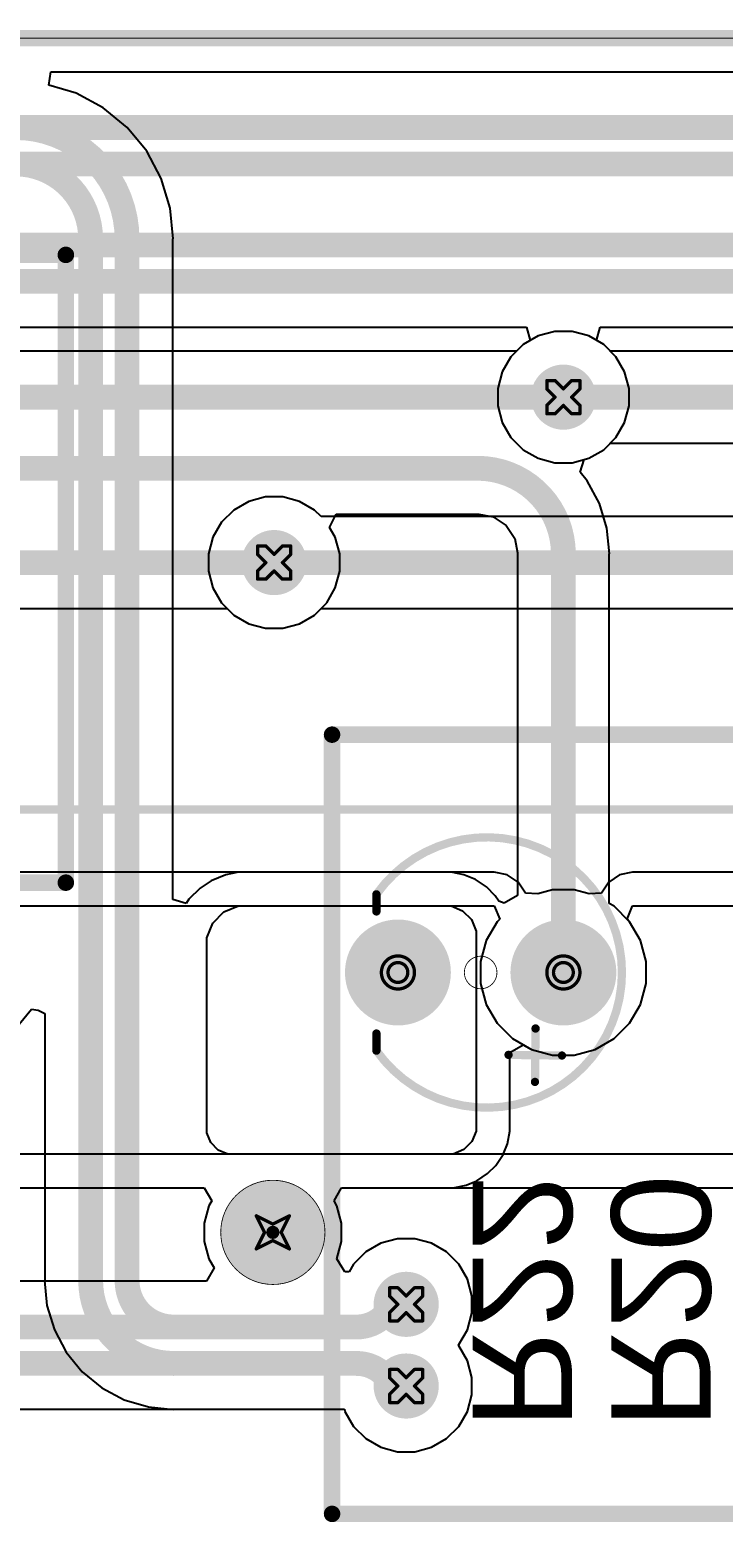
# Model space of a CAD drawing. Header units: inches. Extents: x 0 to 289, y 0 to 168.
# Drawn here: x 82.61 to 93.25, y 77.22 to 100.13 of the extents above; entities that cross this region are included whole.
import ezdxf

# ---------------------------------------------------------------- set-up
doc = ezdxf.new("R2010")
doc.units = ezdxf.units.IN
for name, color, linetype in [('Board Outline', 216, 'Continuous'), ('Bottom Layer', 5, 'Continuous'), ('Bottom Overlay', 54, 'Continuous'), ('Bottom Solder', 6, 'Continuous'), ('Dimension', 6, 'Continuous'), ('Drill Drawing', 1, 'Continuous'), ('Multi-Layer', 9, 'Continuous'), ('Pad Holes', 156, 'Continuous'), ('Top Layer', 1, 'Continuous'), ('Top Overlay', 2, 'Continuous'), ('Top Solder', 216, 'Continuous'), ('Via Holes', 16, 'Continuous')]:
    doc.layers.add(name, color=color, linetype=linetype)
doc.styles.add('Arial', font='', dxfattribs={"height": 0.2})
doc.styles.get('Arial').set_extended_font_data('Arial')

# ---------------------------------------------------------------- blocks, each defined once
blk = doc.blocks.new('TH_LED_Y______3MM_37')
at = {"layer": 'Bottom Layer'}
h = blk.add_hatch(color=5, dxfattribs=at)
edge = h.paths.add_edge_path()
edge.add_arc((-1.27, 0), 0.762, 0, 360)
h = blk.add_hatch(color=5, dxfattribs=at)
edge = h.paths.add_edge_path()
edge.add_arc((1.27, 0), 0.762, 0, 360)
at = {"layer": 'Bottom Solder'}
h = blk.add_hatch(color=6, dxfattribs=at)
edge = h.paths.add_edge_path()
edge.add_arc((-1.27, 0), 0.813, 0, 360)
h = blk.add_hatch(color=6, dxfattribs=at)
edge = h.paths.add_edge_path()
edge.add_arc((1.27, 0), 0.813, 0, 360)
at = {"layer": 'Multi-Layer'}
h = blk.add_hatch(color=9, dxfattribs=at)
edge = h.paths.add_edge_path()
edge.add_arc((-1.27, 0), 0.762, 0, 360)
h = blk.add_hatch(color=9, dxfattribs=at)
edge = h.paths.add_edge_path()
edge.add_arc((1.27, 0), 0.762, 0, 360)
at = {"layer": 'Pad Holes'}
h = blk.add_hatch(color=7, dxfattribs=at)
edge = h.paths.add_edge_path()
edge.add_arc((-1.27, 0), 0.45, 0, 360)
h = blk.add_hatch(color=7, dxfattribs=at)
edge = h.paths.add_edge_path()
edge.add_arc((1.27, 0), 0.45, 0, 360)
at = {"layer": 'Top Layer'}
h = blk.add_hatch(color=1, dxfattribs=at)
edge = h.paths.add_edge_path()
edge.add_arc((-1.27, 0), 0.762, 0, 360)
h = blk.add_hatch(color=1, dxfattribs=at)
edge = h.paths.add_edge_path()
edge.add_arc((1.27, 0), 0.762, 0, 360)
at = {"layer": 'Top Solder'}
h = blk.add_hatch(color=216, dxfattribs=at)
edge = h.paths.add_edge_path()
edge.add_arc((-1.27, 0), 0.813, 0, 360)
h = blk.add_hatch(color=216, dxfattribs=at)
edge = h.paths.add_edge_path()
edge.add_arc((1.27, 0), 0.813, 0, 360)
at = {"layer": 'Top Overlay', "const_width": 0.127}
blk.add_lwpolyline([(1.6, -1.2, -3.140746), (1.6, 1.2)], format="xyb", dxfattribs=at)
for points in [[(-0.834, 1.68), (-0.843, 0.86)], [(-0.428, 1.265), (-1.248, 1.275)], [(1.6, 1.2), (1.6, 0.937)], [(1.6, -0.937), (1.6, -1.2)]]:
    blk.add_lwpolyline(points, dxfattribs=at)
at = {"layer": 'Top Overlay', "const_width": 0.0635}
for points in [[(-0.865, 1.68, 1), (-0.802, 1.68, 1)], [(-1.28, 1.275, 1), (-1.217, 1.275, 1)], [(-0.46, 1.265, 1), (-0.396, 1.265, 1)], [(1.568, 1.2, 1), (1.632, 1.2, 1)], [(1.568, 1.2, 1), (1.632, 1.2, 1)], [(-0.875, 0.86, 1), (-0.811, 0.86, 1)], [(1.568, 0.937, 1), (1.632, 0.937, 1)], [(1.568, -0.937, 1), (1.632, -0.937, 1)], [(1.568, -1.2, 1), (1.632, -1.2, 1)], [(1.568, -1.2, 1), (1.632, -1.2, 1)]]:
    blk.add_lwpolyline(points, format="xyb", close=True, dxfattribs=at)
blk = doc.blocks.new('NE8FBV_C5_LED_54')
at = {"layer": 'Bottom Solder'}
h = blk.add_hatch(color=6, dxfattribs=at)
edge = h.paths.add_edge_path()
edge.add_arc((4.12, 7.53), 0.102, 0, 360)
at = {"layer": 'Pad Holes'}
h = blk.add_hatch(color=7, dxfattribs=at)
edge = h.paths.add_edge_path()
edge.add_arc((4.12, 7.53), 0.8, 0, 360)
at = {"layer": 'Top Solder'}
h = blk.add_hatch(color=216, dxfattribs=at)
edge = h.paths.add_edge_path()
edge.add_arc((4.12, 7.53), 0.102, 0, 360)
at = {"layer": 'Top Overlay', "const_width": 0.127}
blk.add_lwpolyline([(-12.19, 14.021), (12.91, 14.021)], dxfattribs=at)

msp = doc.modelspace()

# ---------------------------------------------------------------- hatches: boundary and pattern name
at = {"layer": 'Bottom Layer'}
h = msp.add_hatch(color=5, dxfattribs=at)
edge = h.paths.add_edge_path()
edge.add_arc((90.8, 94.488), 0.5, 0, 360)
h = msp.add_hatch(color=5, dxfattribs=at)
edge = h.paths.add_edge_path()
edge.add_arc((86.36, 91.948), 0.5, 0, 360)
h = msp.add_hatch(color=5, dxfattribs=at)
edge = h.paths.add_edge_path()
edge.add_arc((88.387, 80.56), 0.5, 0, 360)
h = msp.add_hatch(color=5, dxfattribs=at)
edge = h.paths.add_edge_path()
edge.add_arc((88.387, 79.306), 0.5, 0, 360)
at = {"layer": 'Top Layer'}
h = msp.add_hatch(color=1, dxfattribs=at)
edge = h.paths.add_edge_path()
edge.add_arc((90.8, 94.488), 0.5, 0, 360)
h = msp.add_hatch(color=1, dxfattribs=at)
edge = h.paths.add_edge_path()
edge.add_arc((86.36, 91.948), 0.5, 0, 360)
h = msp.add_hatch(color=1, dxfattribs=at)
edge = h.paths.add_edge_path()
edge.add_arc((88.387, 80.56), 0.5, 0, 360)
h = msp.add_hatch(color=1, dxfattribs=at)
edge = h.paths.add_edge_path()
edge.add_arc((88.387, 79.306), 0.5, 0, 360)
at = {"layer": 'Via Holes'}
h = msp.add_hatch(color=7, dxfattribs=at)
edge = h.paths.add_edge_path()
edge.add_arc((90.8, 94.488), 0.25, 0, 360)
h = msp.add_hatch(color=7, dxfattribs=at)
edge = h.paths.add_edge_path()
edge.add_arc((86.36, 91.948), 0.25, 0, 360)
h = msp.add_hatch(color=7, dxfattribs=at)
edge = h.paths.add_edge_path()
edge.add_arc((88.387, 80.56), 0.25, 0, 360)
h = msp.add_hatch(color=7, dxfattribs=at)
edge = h.paths.add_edge_path()
edge.add_arc((88.387, 79.306), 0.25, 0, 360)

# ---------------------------------------------------------------- linework, layer by layer
at = {"layer": 'Board Outline', "const_width": 0.254}
msp.add_lwpolyline([(0, 100), (145.27, 100)], dxfattribs=at)
at = {"layer": 'Bottom Layer'}
for p, q in [((82.903, 99.279), (82.934, 99.482)), ((82.934, 99.482), (144.752, 99.482)), ((83.319, 99.153), (82.903, 99.279)), ((83.737, 98.929), (83.319, 99.153)), ((84.104, 98.628), (83.737, 98.929)), ((84.405, 98.262), (84.104, 98.628)), ((84.628, 97.844), (84.405, 98.262)), ((84.766, 97.39), (84.628, 97.844)), ((84.812, 96.919), (84.766, 97.39)), ((84.807, 86.777), (84.807, 96.919)), ((84.807, 96.919), (84.812, 96.919)), ((90.411, 95.427), (90.181, 95.295)), ((90.667, 95.496), (90.411, 95.427)), ((90.933, 95.496), (90.667, 95.496)), ((91.189, 95.427), (90.933, 95.496)), ((91.419, 95.295), (91.189, 95.427)), ((89.993, 95.107), (89.861, 94.877)), ((90.181, 95.295), (89.993, 95.107)), ((91.521, 95.193), (91.419, 95.295)), ((127.459, 95.193), (91.521, 95.193)), ((89.861, 94.877), (89.792, 94.621)), ((89.792, 94.621), (89.792, 94.355)), ((89.792, 94.355), (89.861, 94.099)), ((89.861, 94.099), (89.993, 93.869)), ((89.993, 93.869), (90.181, 93.681)), ((91.419, 93.681), (91.521, 93.783)), ((91.521, 93.783), (127.459, 93.783)), ((90.181, 93.681), (90.411, 93.549)), ((90.411, 93.549), (90.667, 93.48)), ((90.667, 93.48), (90.933, 93.48)), ((90.933, 93.48), (91.189, 93.549)), ((91.189, 93.549), (91.419, 93.681)), ((85.971, 92.887), (85.741, 92.755)), ((86.227, 92.956), (85.971, 92.887)), ((86.493, 92.956), (86.227, 92.956)), ((86.749, 92.887), (86.493, 92.956)), ((86.979, 92.755), (86.749, 92.887)), ((85.553, 92.567), (85.421, 92.337)), ((85.741, 92.755), (85.553, 92.567)), ((87.081, 92.653), (86.979, 92.755)), ((108.499, 92.653), (87.081, 92.653)), ((85.421, 92.337), (85.352, 92.081)), ((85.352, 92.081), (85.352, 91.815)), ((85.352, 91.815), (85.421, 91.559)), ((85.421, 91.559), (85.553, 91.329)), ((85.553, 91.329), (85.741, 91.141)), ((86.979, 91.141), (87.081, 91.243)), ((87.081, 91.243), (108.499, 91.243)), ((85.741, 91.141), (85.971, 91.009)), ((85.971, 91.009), (86.227, 90.94)), ((86.493, 90.94), (86.749, 91.009)), ((86.749, 91.009), (86.979, 91.141)), ((86.227, 90.94), (86.493, 90.94)), ((85.392, 87.063), (85.224, 86.95)), ((85.616, 87.155), (85.392, 87.063)), ((85.814, 87.195), (85.616, 87.155)), ((85.616, 87.155), (85.616, 87.155)), ((85.935, 87.195), (85.814, 87.195)), ((89.738, 87.195), (85.935, 87.195)), ((85.935, 87.195), (85.935, 87.195)), ((89.937, 87.155), (89.738, 87.195)), ((90.105, 87.043), (89.937, 87.155)), ((91.663, 87.155), (91.495, 87.043)), ((91.862, 87.195), (91.663, 87.155)), ((111.267, 87.195), (91.862, 87.195)), ((85.224, 86.95), (85.052, 86.779)), ((90.217, 86.875), (90.105, 87.043)), ((90.406, 86.864), (90.217, 86.875)), ((90.633, 86.925), (90.406, 86.864)), ((90.967, 86.925), (90.633, 86.925)), ((91.194, 86.864), (90.967, 86.925)), ((91.383, 86.875), (91.194, 86.864)), ((91.495, 87.043), (91.383, 86.875)), ((85.008, 86.712), (84.807, 86.777)), ((85.052, 86.779), (85.008, 86.712)), ((85.59, 86.584), (85.814, 86.677)), ((85.814, 86.677), (85.935, 86.677)), ((85.935, 86.677), (89.738, 86.677)), ((85.935, 86.677), (85.935, 86.677)), ((89.738, 86.677), (89.823, 86.474)), ((91.777, 86.474), (91.862, 86.677)), ((91.862, 86.677), (111.267, 86.677)), ((85.326, 86.188), (85.419, 86.413)), ((85.419, 86.413), (85.59, 86.584)), ((89.784, 86.435), (89.617, 86.145)), ((89.823, 86.474), (89.784, 86.435)), ((91.816, 86.435), (91.777, 86.474)), ((91.983, 86.145), (91.816, 86.435)), ((85.326, 86.067), (85.326, 86.188)), ((85.326, 83.273), (85.326, 86.067)), ((89.617, 86.145), (89.53, 85.822)), ((92.07, 85.822), (91.983, 86.145)), ((89.53, 85.822), (89.53, 85.488)), ((92.07, 85.488), (92.07, 85.822)), ((89.53, 85.488), (89.617, 85.165)), ((91.983, 85.165), (92.07, 85.488)), ((82.446, 84.861), (82.635, 85.091)), ((82.635, 85.091), (82.739, 85.078)), ((82.739, 85.078), (82.839, 85.025)), ((82.839, 85.025), (82.839, 80.926)), ((89.617, 85.165), (89.784, 84.875)), ((91.816, 84.875), (91.983, 85.165)), ((89.784, 84.875), (90.02, 84.639)), ((91.58, 84.639), (91.816, 84.875)), ((90.02, 84.639), (90.31, 84.472)), ((91.29, 84.472), (91.58, 84.639)), ((90.31, 84.472), (90.633, 84.385)), ((90.633, 84.385), (90.967, 84.385)), ((90.967, 84.385), (91.29, 84.472)), ((85.326, 83.193), (85.326, 83.273)), ((85.388, 83.044), (85.326, 83.193)), ((85.502, 82.929), (85.388, 83.044)), ((85.651, 82.868), (85.502, 82.929)), ((85.731, 82.868), (85.651, 82.868)), ((94.377, 82.868), (85.731, 82.868)), ((87.279, 82.147), (87.396, 82.35)), ((87.396, 82.35), (94.377, 82.35)), ((87.322, 82.072), (87.279, 82.147)), ((87.394, 81.804), (87.322, 82.072)), ((87.394, 81.526), (87.394, 81.804)), ((88.254, 81.568), (87.998, 81.499)), ((88.519, 81.568), (88.254, 81.568)), ((88.776, 81.499), (88.519, 81.568)), ((87.322, 81.258), (87.394, 81.526)), ((87.768, 81.366), (87.58, 81.179)), ((87.998, 81.499), (87.768, 81.366)), ((89.006, 81.366), (88.776, 81.499)), ((89.193, 81.179), (89.006, 81.366)), ((87.443, 81.06), (87.322, 81.258)), ((87.58, 81.179), (87.512, 81.06)), ((89.326, 80.949), (89.193, 81.179)), ((82.839, 80.926), (82.835, 80.926)), ((82.835, 80.926), (82.873, 80.54)), ((87.512, 81.06), (87.443, 81.06)), ((89.395, 80.693), (89.326, 80.949)), ((89.395, 80.427), (89.395, 80.693)), ((82.873, 80.54), (82.986, 80.168)), ((89.326, 80.171), (89.395, 80.427)), ((82.986, 80.168), (83.169, 79.826)), ((89.193, 79.941), (89.326, 80.171)), ((83.169, 79.826), (83.415, 79.526)), ((89.185, 79.933), (89.193, 79.941)), ((89.193, 79.925), (89.185, 79.933)), ((89.326, 79.695), (89.193, 79.925)), ((83.415, 79.526), (83.715, 79.279)), ((89.395, 79.439), (89.326, 79.695)), ((83.715, 79.279), (84.058, 79.096)), ((89.395, 79.173), (89.395, 79.439)), ((84.058, 79.096), (84.429, 78.984)), ((89.326, 78.917), (89.395, 79.173)), ((84.429, 78.984), (84.816, 78.945)), ((84.816, 78.945), (84.816, 78.949)), ((84.816, 78.949), (87.439, 78.949)), ((87.439, 78.949), (87.447, 78.917)), ((87.447, 78.917), (87.58, 78.687)), ((89.193, 78.687), (89.326, 78.917)), ((87.58, 78.687), (87.768, 78.499)), ((89.006, 78.499), (89.193, 78.687)), ((87.768, 78.499), (87.998, 78.367)), ((87.998, 78.367), (88.254, 78.298)), ((88.519, 78.298), (88.776, 78.367)), ((88.776, 78.367), (89.006, 78.499)), ((88.254, 78.298), (88.519, 78.298))]:
    msp.add_line(p, q, dxfattribs=at)
at = {"layer": 'Bottom Layer', "const_width": 0.381}
for points in [[(82.394, 98.627, -0.414214), (84.102, 96.919)], [(82.394, 98.068, -0.414214), (83.543, 96.919)], [(84.816, 79.653, -0.414214), (83.543, 80.926)], [(84.816, 80.212, -0.414214), (84.102, 80.926)], [(88.101, 80.441, -0.198912), (88.387, 80.56)], [(88.045, 80.386, -0.198912), (87.626, 80.212)], [(87.626, 79.653, -0.198912), (88.045, 79.48)], [(88.387, 79.306, -0.198912), (88.101, 79.424)]]:
    msp.add_lwpolyline(points, format="xyb", dxfattribs=at)
for points in [[(83.543, 80.926), (83.543, 96.919)], [(84.102, 80.926), (84.102, 96.919)], [(90.8, 94.488), (127.459, 94.488)], [(86.36, 91.948), (109.22, 91.948)], [(88.045, 80.386), (88.101, 80.441)], [(84.816, 80.212), (87.626, 80.212)], [(84.816, 79.653), (87.626, 79.653)], [(88.045, 79.48), (88.101, 79.424)]]:
    msp.add_lwpolyline(points, dxfattribs=at)
at = {"layer": 'Bottom Layer', "const_width": 0.191}
for points in [[(83.448, 96.919, 1), (83.638, 96.919, 1)], [(83.448, 96.919, 1), (83.638, 96.919, 1)], [(84.007, 96.919, 1), (84.197, 96.919, 1)], [(84.007, 96.919, 1), (84.197, 96.919, 1)], [(90.705, 94.488, 1), (90.895, 94.488, 1)], [(86.265, 91.948, 1), (86.455, 91.948, 1)], [(83.448, 80.926, 1), (83.638, 80.926, 1)], [(83.448, 80.926, 1), (83.638, 80.926, 1)], [(84.007, 80.926, 1), (84.197, 80.926, 1)], [(84.007, 80.926, 1), (84.197, 80.926, 1)], [(88.291, 80.56, 1), (88.482, 80.56, 1)], [(87.95, 80.386, 1), (88.141, 80.386, 1)], [(87.95, 80.386, 1), (88.141, 80.386, 1)], [(88.005, 80.441, 1), (88.196, 80.441, 1)], [(88.005, 80.441, 1), (88.196, 80.441, 1)], [(84.72, 80.212, 1), (84.911, 80.212, 1)], [(84.72, 80.212, 1), (84.911, 80.212, 1)], [(87.53, 80.212, 1), (87.721, 80.212, 1)], [(87.53, 80.212, 1), (87.721, 80.212, 1)], [(84.72, 79.653, 1), (84.911, 79.653, 1)], [(84.72, 79.653, 1), (84.911, 79.653, 1)], [(87.53, 79.653, 1), (87.721, 79.653, 1)], [(87.53, 79.653, 1), (87.721, 79.653, 1)], [(87.95, 79.48, 1), (88.141, 79.48, 1)], [(87.95, 79.48, 1), (88.141, 79.48, 1)], [(88.005, 79.424, 1), (88.196, 79.424, 1)], [(88.005, 79.424, 1), (88.196, 79.424, 1)], [(88.291, 79.306, 1), (88.482, 79.306, 1)]]:
    msp.add_lwpolyline(points, format="xyb", close=True, dxfattribs=at)
at = {"layer": 'Bottom Overlay', "const_width": 0.254}
for points in [[(58.617, 96.672), (83.162, 96.672)], [(83.162, 87.034), (83.162, 96.672)], [(87.249, 77.343), (87.249, 89.306)], [(87.249, 89.306), (111.735, 89.306)], [(58.617, 87.034), (83.162, 87.034)], [(87.249, 77.343), (111.794, 77.343)]]:
    msp.add_lwpolyline(points, dxfattribs=at)
at = {"layer": 'Bottom Overlay', "const_width": 0.127}
for points in [[(83.099, 96.672, 1), (83.226, 96.672, 1)], [(83.099, 96.672, 1), (83.226, 96.672, 1)], [(87.186, 89.306, 1), (87.312, 89.306, 1)], [(87.186, 89.306, 1), (87.312, 89.306, 1)], [(83.099, 87.034, 1), (83.226, 87.034, 1)], [(83.099, 87.034, 1), (83.226, 87.034, 1)], [(87.186, 77.343, 1), (87.312, 77.343, 1)], [(87.186, 77.343, 1), (87.312, 77.343, 1)]]:
    msp.add_lwpolyline(points, format="xyb", close=True, dxfattribs=at)
at = {"layer": 'Dimension', "const_width": 0.0127}
msp.add_lwpolyline([(0, 100), (145.27, 100)], dxfattribs=at)
at = {"layer": 'Dimension'}
for points, const_width in [([(89.78, 85.655, 1), (89.28, 85.655, 1)], 0.0127), ([(89.277, 85.655, 1), (89.283, 85.655, 1)], 0.00635), ([(89.777, 85.655, 1), (89.783, 85.655, 1)], 0.00635), ([(87.14, 81.665, 1), (85.54, 81.665, 1)], 0.0127), ([(85.537, 81.665, 1), (85.543, 81.665, 1)], 0.00635), ([(87.137, 81.665, 1), (87.143, 81.665, 1)], 0.00635)]:
    msp.add_lwpolyline(points, format="xyb", close=True, dxfattribs=dict(at, const_width=const_width))
at = {"layer": 'Drill Drawing', "const_width": 0.0508}
for points in [[(90.546, 94.615), (90.546, 94.742)], [(90.546, 94.742), (90.673, 94.742)], [(90.546, 94.615), (90.673, 94.488)], [(90.673, 94.742), (90.8, 94.615)], [(90.8, 94.615), (90.927, 94.742)], [(90.927, 94.742), (91.054, 94.742)], [(90.927, 94.488), (91.054, 94.615)], [(91.054, 94.615), (91.054, 94.742)], [(90.546, 94.361), (90.673, 94.488)], [(90.927, 94.488), (91.054, 94.361)], [(90.546, 94.234), (90.546, 94.361)], [(90.546, 94.234), (90.673, 94.234)], [(90.673, 94.234), (90.8, 94.361)], [(90.8, 94.361), (90.927, 94.234)], [(90.927, 94.234), (91.054, 94.234)], [(91.054, 94.234), (91.054, 94.361)], [(86.106, 92.075), (86.106, 92.202)], [(86.106, 92.202), (86.233, 92.202)], [(86.233, 92.202), (86.36, 92.075)], [(86.36, 92.075), (86.487, 92.202)], [(86.487, 92.202), (86.614, 92.202)], [(86.614, 92.075), (86.614, 92.202)], [(86.106, 92.075), (86.233, 91.948)], [(86.106, 91.821), (86.233, 91.948)], [(86.487, 91.948), (86.614, 92.075)], [(86.487, 91.948), (86.614, 91.821)], [(86.106, 91.694), (86.106, 91.821)], [(86.106, 91.694), (86.233, 91.694)], [(86.233, 91.694), (86.36, 91.821)], [(86.36, 91.821), (86.487, 91.694)], [(86.487, 91.694), (86.614, 91.694)], [(86.614, 91.694), (86.614, 91.821)], [(86.086, 81.919), (86.34, 81.792)], [(86.086, 81.919), (86.213, 81.665)], [(86.34, 81.792), (86.594, 81.919)], [(86.467, 81.665), (86.594, 81.919)], [(86.086, 81.411), (86.213, 81.665)], [(86.086, 81.411), (86.34, 81.538)], [(86.34, 81.538), (86.594, 81.411)], [(86.467, 81.665), (86.594, 81.411)], [(88.133, 80.687), (88.133, 80.814)], [(88.133, 80.814), (88.26, 80.814)], [(88.133, 80.687), (88.26, 80.56)], [(88.26, 80.814), (88.387, 80.687)], [(88.387, 80.687), (88.514, 80.814)], [(88.514, 80.814), (88.641, 80.814)], [(88.514, 80.56), (88.641, 80.687)], [(88.641, 80.687), (88.641, 80.814)], [(88.133, 80.433), (88.26, 80.56)], [(88.133, 80.306), (88.133, 80.433)], [(88.26, 80.306), (88.387, 80.433)], [(88.387, 80.433), (88.514, 80.306)], [(88.514, 80.56), (88.641, 80.433)], [(88.641, 80.306), (88.641, 80.433)], [(88.133, 80.306), (88.26, 80.306)], [(88.514, 80.306), (88.641, 80.306)], [(88.133, 79.433), (88.133, 79.56)], [(88.133, 79.56), (88.26, 79.56)], [(88.26, 79.56), (88.387, 79.433)], [(88.387, 79.433), (88.514, 79.56)], [(88.514, 79.56), (88.641, 79.56)], [(88.641, 79.433), (88.641, 79.56)], [(88.133, 79.433), (88.26, 79.306)], [(88.133, 79.179), (88.26, 79.306)], [(88.514, 79.306), (88.641, 79.433)], [(88.514, 79.306), (88.641, 79.179)], [(88.133, 79.052), (88.133, 79.179)], [(88.133, 79.052), (88.26, 79.052)], [(88.26, 79.052), (88.387, 79.179)], [(88.387, 79.179), (88.514, 79.052)], [(88.514, 79.052), (88.641, 79.052)], [(88.641, 79.052), (88.641, 79.179)]]:
    msp.add_lwpolyline(points, dxfattribs=at)
at = {"layer": 'Drill Drawing'}
for points, const_width in [([(90.533, 94.742, 1), (90.559, 94.742, 1)], 0.0254), ([(90.533, 94.742, 1), (90.559, 94.742, 1)], 0.0254), ([(90.533, 94.615, 1), (90.559, 94.615, 1)], 0.0254), ([(90.533, 94.615, 1), (90.559, 94.615, 1)], 0.0254), ([(90.66, 94.742, 1), (90.686, 94.742, 1)], 0.0254), ([(90.66, 94.742, 1), (90.686, 94.742, 1)], 0.0254), ([(90.787, 94.615, 1), (90.813, 94.615, 1)], 0.0254), ([(90.787, 94.615, 1), (90.813, 94.615, 1)], 0.0254), ([(90.914, 94.742, 1), (90.94, 94.742, 1)], 0.0254), ([(90.914, 94.742, 1), (90.94, 94.742, 1)], 0.0254), ([(91.041, 94.742, 1), (91.067, 94.742, 1)], 0.0254), ([(91.041, 94.742, 1), (91.067, 94.742, 1)], 0.0254), ([(91.041, 94.615, 1), (91.067, 94.615, 1)], 0.0254), ([(91.041, 94.615, 1), (91.067, 94.615, 1)], 0.0254), ([(90.66, 94.488, 1), (90.686, 94.488, 1)], 0.0254), ([(90.66, 94.488, 1), (90.686, 94.488, 1)], 0.0254), ([(90.914, 94.488, 1), (90.94, 94.488, 1)], 0.0254), ([(90.914, 94.488, 1), (90.94, 94.488, 1)], 0.0254), ([(90.533, 94.361, 1), (90.559, 94.361, 1)], 0.0254), ([(90.533, 94.361, 1), (90.559, 94.361, 1)], 0.0254), ([(90.533, 94.234, 1), (90.559, 94.234, 1)], 0.0254), ([(90.533, 94.234, 1), (90.559, 94.234, 1)], 0.0254), ([(90.66, 94.234, 1), (90.686, 94.234, 1)], 0.0254), ([(90.66, 94.234, 1), (90.686, 94.234, 1)], 0.0254), ([(90.787, 94.361, 1), (90.813, 94.361, 1)], 0.0254), ([(90.787, 94.361, 1), (90.813, 94.361, 1)], 0.0254), ([(90.914, 94.234, 1), (90.94, 94.234, 1)], 0.0254), ([(90.914, 94.234, 1), (90.94, 94.234, 1)], 0.0254), ([(91.041, 94.361, 1), (91.067, 94.361, 1)], 0.0254), ([(91.041, 94.361, 1), (91.067, 94.361, 1)], 0.0254), ([(91.041, 94.234, 1), (91.067, 94.234, 1)], 0.0254), ([(91.041, 94.234, 1), (91.067, 94.234, 1)], 0.0254), ([(86.093, 92.202, 1), (86.119, 92.202, 1)], 0.0254), ([(86.093, 92.202, 1), (86.119, 92.202, 1)], 0.0254), ([(86.22, 92.202, 1), (86.246, 92.202, 1)], 0.0254), ([(86.22, 92.202, 1), (86.246, 92.202, 1)], 0.0254), ([(86.474, 92.202, 1), (86.5, 92.202, 1)], 0.0254), ([(86.474, 92.202, 1), (86.5, 92.202, 1)], 0.0254), ([(86.601, 92.202, 1), (86.627, 92.202, 1)], 0.0254), ([(86.601, 92.202, 1), (86.627, 92.202, 1)], 0.0254), ([(86.093, 92.075, 1), (86.119, 92.075, 1)], 0.0254), ([(86.093, 92.075, 1), (86.119, 92.075, 1)], 0.0254), ([(86.22, 91.948, 1), (86.246, 91.948, 1)], 0.0254), ([(86.22, 91.948, 1), (86.246, 91.948, 1)], 0.0254), ([(86.347, 92.075, 1), (86.373, 92.075, 1)], 0.0254), ([(86.347, 92.075, 1), (86.373, 92.075, 1)], 0.0254), ([(86.474, 91.948, 1), (86.5, 91.948, 1)], 0.0254), ([(86.474, 91.948, 1), (86.5, 91.948, 1)], 0.0254), ([(86.601, 92.075, 1), (86.627, 92.075, 1)], 0.0254), ([(86.601, 92.075, 1), (86.627, 92.075, 1)], 0.0254), ([(86.093, 91.821, 1), (86.119, 91.821, 1)], 0.0254), ([(86.093, 91.821, 1), (86.119, 91.821, 1)], 0.0254), ([(86.093, 91.694, 1), (86.119, 91.694, 1)], 0.0254), ([(86.093, 91.694, 1), (86.119, 91.694, 1)], 0.0254), ([(86.22, 91.694, 1), (86.246, 91.694, 1)], 0.0254), ([(86.22, 91.694, 1), (86.246, 91.694, 1)], 0.0254), ([(86.347, 91.821, 1), (86.373, 91.821, 1)], 0.0254), ([(86.347, 91.821, 1), (86.373, 91.821, 1)], 0.0254), ([(86.474, 91.694, 1), (86.5, 91.694, 1)], 0.0254), ([(86.474, 91.694, 1), (86.5, 91.694, 1)], 0.0254), ([(86.601, 91.821, 1), (86.627, 91.821, 1)], 0.0254), ([(86.601, 91.821, 1), (86.627, 91.821, 1)], 0.0254), ([(86.601, 91.694, 1), (86.627, 91.694, 1)], 0.0254), ([(86.601, 91.694, 1), (86.627, 91.694, 1)], 0.0254), ([(88.514, 85.655, 1), (88.006, 85.655, 1)], 0.0508), ([(91.054, 85.655, 1), (90.546, 85.655, 1)], 0.0508), ([(88.412, 85.655, 1), (88.108, 85.655, 1)], 0.0508), ([(90.952, 85.655, 1), (90.648, 85.655, 1)], 0.0508), ([(87.993, 85.655, 1), (88.019, 85.655, 1)], 0.0254), ([(88.095, 85.655, 1), (88.12, 85.655, 1)], 0.0254), ([(88.4, 85.655, 1), (88.425, 85.655, 1)], 0.0254), ([(88.501, 85.655, 1), (88.527, 85.655, 1)], 0.0254), ([(90.533, 85.655, 1), (90.559, 85.655, 1)], 0.0254), ([(90.635, 85.655, 1), (90.66, 85.655, 1)], 0.0254), ([(90.94, 85.655, 1), (90.965, 85.655, 1)], 0.0254), ([(91.041, 85.655, 1), (91.067, 85.655, 1)], 0.0254), ([(86.073, 81.919, 1), (86.099, 81.919, 1)], 0.0254), ([(86.073, 81.919, 1), (86.099, 81.919, 1)], 0.0254), ([(86.327, 81.792, 1), (86.353, 81.792, 1)], 0.0254), ([(86.327, 81.792, 1), (86.353, 81.792, 1)], 0.0254), ([(86.581, 81.919, 1), (86.607, 81.919, 1)], 0.0254), ([(86.581, 81.919, 1), (86.607, 81.919, 1)], 0.0254), ([(86.2, 81.665, 1), (86.226, 81.665, 1)], 0.0254), ([(86.2, 81.665, 1), (86.226, 81.665, 1)], 0.0254), ([(86.327, 81.538, 1), (86.353, 81.538, 1)], 0.0254), ([(86.327, 81.538, 1), (86.353, 81.538, 1)], 0.0254), ([(86.454, 81.665, 1), (86.48, 81.665, 1)], 0.0254), ([(86.454, 81.665, 1), (86.48, 81.665, 1)], 0.0254), ([(86.073, 81.411, 1), (86.099, 81.411, 1)], 0.0254), ([(86.073, 81.411, 1), (86.099, 81.411, 1)], 0.0254), ([(86.581, 81.411, 1), (86.607, 81.411, 1)], 0.0254), ([(86.581, 81.411, 1), (86.607, 81.411, 1)], 0.0254), ([(88.12, 80.814, 1), (88.145, 80.814, 1)], 0.0254), ([(88.12, 80.814, 1), (88.145, 80.814, 1)], 0.0254), ([(88.12, 80.687, 1), (88.145, 80.687, 1)], 0.0254), ([(88.12, 80.687, 1), (88.145, 80.687, 1)], 0.0254), ([(88.247, 80.814, 1), (88.272, 80.814, 1)], 0.0254), ([(88.247, 80.814, 1), (88.272, 80.814, 1)], 0.0254), ([(88.374, 80.687, 1), (88.399, 80.687, 1)], 0.0254), ([(88.374, 80.687, 1), (88.399, 80.687, 1)], 0.0254), ([(88.501, 80.814, 1), (88.526, 80.814, 1)], 0.0254), ([(88.501, 80.814, 1), (88.526, 80.814, 1)], 0.0254), ([(88.628, 80.814, 1), (88.653, 80.814, 1)], 0.0254), ([(88.628, 80.814, 1), (88.653, 80.814, 1)], 0.0254), ([(88.628, 80.687, 1), (88.653, 80.687, 1)], 0.0254), ([(88.628, 80.687, 1), (88.653, 80.687, 1)], 0.0254), ([(88.12, 80.433, 1), (88.145, 80.433, 1)], 0.0254), ([(88.12, 80.433, 1), (88.145, 80.433, 1)], 0.0254), ([(88.247, 80.56, 1), (88.272, 80.56, 1)], 0.0254), ([(88.247, 80.56, 1), (88.272, 80.56, 1)], 0.0254), ([(88.374, 80.433, 1), (88.399, 80.433, 1)], 0.0254), ([(88.374, 80.433, 1), (88.399, 80.433, 1)], 0.0254), ([(88.501, 80.56, 1), (88.526, 80.56, 1)], 0.0254), ([(88.501, 80.56, 1), (88.526, 80.56, 1)], 0.0254), ([(88.628, 80.433, 1), (88.653, 80.433, 1)], 0.0254), ([(88.628, 80.433, 1), (88.653, 80.433, 1)], 0.0254), ([(88.12, 80.306, 1), (88.145, 80.306, 1)], 0.0254), ([(88.12, 80.306, 1), (88.145, 80.306, 1)], 0.0254), ([(88.247, 80.306, 1), (88.272, 80.306, 1)], 0.0254), ([(88.247, 80.306, 1), (88.272, 80.306, 1)], 0.0254), ([(88.501, 80.306, 1), (88.526, 80.306, 1)], 0.0254), ([(88.501, 80.306, 1), (88.526, 80.306, 1)], 0.0254), ([(88.628, 80.306, 1), (88.653, 80.306, 1)], 0.0254), ([(88.628, 80.306, 1), (88.653, 80.306, 1)], 0.0254), ([(88.12, 79.56, 1), (88.145, 79.56, 1)], 0.0254), ([(88.12, 79.56, 1), (88.145, 79.56, 1)], 0.0254), ([(88.247, 79.56, 1), (88.272, 79.56, 1)], 0.0254), ([(88.247, 79.56, 1), (88.272, 79.56, 1)], 0.0254), ([(88.501, 79.56, 1), (88.526, 79.56, 1)], 0.0254), ([(88.501, 79.56, 1), (88.526, 79.56, 1)], 0.0254), ([(88.628, 79.56, 1), (88.653, 79.56, 1)], 0.0254), ([(88.628, 79.56, 1), (88.653, 79.56, 1)], 0.0254), ([(88.12, 79.433, 1), (88.145, 79.433, 1)], 0.0254), ([(88.12, 79.433, 1), (88.145, 79.433, 1)], 0.0254), ([(88.247, 79.306, 1), (88.272, 79.306, 1)], 0.0254), ([(88.247, 79.306, 1), (88.272, 79.306, 1)], 0.0254), ([(88.374, 79.433, 1), (88.399, 79.433, 1)], 0.0254), ([(88.374, 79.433, 1), (88.399, 79.433, 1)], 0.0254), ([(88.501, 79.306, 1), (88.526, 79.306, 1)], 0.0254), ([(88.501, 79.306, 1), (88.526, 79.306, 1)], 0.0254), ([(88.628, 79.433, 1), (88.653, 79.433, 1)], 0.0254), ([(88.628, 79.433, 1), (88.653, 79.433, 1)], 0.0254), ([(88.12, 79.179, 1), (88.145, 79.179, 1)], 0.0254), ([(88.12, 79.179, 1), (88.145, 79.179, 1)], 0.0254), ([(88.12, 79.052, 1), (88.145, 79.052, 1)], 0.0254), ([(88.12, 79.052, 1), (88.145, 79.052, 1)], 0.0254), ([(88.247, 79.052, 1), (88.272, 79.052, 1)], 0.0254), ([(88.247, 79.052, 1), (88.272, 79.052, 1)], 0.0254), ([(88.374, 79.179, 1), (88.399, 79.179, 1)], 0.0254), ([(88.374, 79.179, 1), (88.399, 79.179, 1)], 0.0254), ([(88.501, 79.052, 1), (88.526, 79.052, 1)], 0.0254), ([(88.501, 79.052, 1), (88.526, 79.052, 1)], 0.0254), ([(88.628, 79.179, 1), (88.653, 79.179, 1)], 0.0254), ([(88.628, 79.179, 1), (88.653, 79.179, 1)], 0.0254), ([(88.628, 79.052, 1), (88.653, 79.052, 1)], 0.0254), ([(88.628, 79.052, 1), (88.653, 79.052, 1)], 0.0254)]:
    msp.add_lwpolyline(points, format="xyb", close=True, dxfattribs=dict(at, const_width=const_width))
at = {"layer": 'Top Layer'}
for p, q in [((24.569, 95.561), (90.236, 95.561)), ((90.236, 95.561), (90.291, 95.358)), ((91.309, 95.358), (91.364, 95.561)), ((91.364, 95.561), (93.423, 95.561)), ((90.291, 95.358), (90.181, 95.295)), ((91.419, 95.295), (91.309, 95.358)), ((90.079, 95.193), (24.727, 95.193)), ((90.181, 95.295), (90.079, 95.193)), ((91.607, 95.107), (91.419, 95.295)), ((91.739, 94.877), (91.607, 95.107)), ((91.808, 94.621), (91.739, 94.877)), ((91.808, 94.355), (91.808, 94.621)), ((91.739, 94.099), (91.808, 94.355)), ((91.607, 93.869), (91.739, 94.099)), ((91.419, 93.681), (91.607, 93.869)), ((91.058, 93.337), (91.121, 93.53)), ((91.121, 93.53), (91.189, 93.549)), ((91.189, 93.549), (91.419, 93.681)), ((91.167, 93.205), (91.058, 93.337)), ((91.354, 92.855), (91.167, 93.205)), ((91.469, 92.475), (91.354, 92.855)), ((87.212, 92.488), (87.313, 92.691)), ((87.313, 92.691), (89.484, 92.691)), ((89.484, 92.691), (89.5, 92.693)), ((89.5, 92.693), (89.72, 92.65)), ((89.72, 92.65), (89.92, 92.516)), ((87.299, 92.337), (87.212, 92.488)), ((87.368, 92.081), (87.299, 92.337)), ((89.92, 92.516), (90.054, 92.316)), ((91.508, 92.08), (91.469, 92.475)), ((90.054, 92.316), (90.098, 92.096)), ((87.368, 91.815), (87.368, 92.081)), ((90.098, 92.096), (90.095, 92.08)), ((90.095, 92.08), (90.095, 86.836)), ((91.505, 86.715), (91.505, 92.08)), ((91.505, 92.08), (91.508, 92.08)), ((87.299, 91.559), (87.368, 91.815)), ((87.167, 91.329), (87.299, 91.559)), ((76.2, 91.243), (85.639, 91.243)), ((85.639, 91.243), (85.741, 91.141)), ((86.979, 91.141), (87.167, 91.329)), ((85.741, 91.141), (85.971, 91.009)), ((85.971, 91.009), (86.227, 90.94)), ((86.493, 90.94), (86.749, 91.009)), ((86.749, 91.009), (86.979, 91.141)), ((86.227, 90.94), (86.493, 90.94)), ((89.075, 87.195), (75.353, 87.195)), ((89.273, 87.155), (89.075, 87.195)), ((89.45, 87.082), (89.273, 87.155)), ((89.273, 87.155), (89.273, 87.155)), ((89.618, 86.97), (89.45, 87.082)), ((89.45, 87.082), (89.45, 87.082)), ((89.754, 86.834), (89.618, 86.97)), ((89.811, 86.749), (89.754, 86.834)), ((90.095, 86.836), (89.892, 86.719)), ((75.353, 86.677), (89.075, 86.677)), ((89.075, 86.677), (89.252, 86.603)), ((89.892, 86.719), (89.811, 86.749)), ((91.58, 86.671), (91.505, 86.715)), ((91.816, 86.435), (91.58, 86.671)), ((89.252, 86.603), (89.388, 86.468)), ((89.388, 86.468), (89.461, 86.29)), ((91.983, 86.145), (91.816, 86.435)), ((89.461, 86.29), (89.461, 83.22)), ((92.07, 85.822), (91.983, 86.145)), ((92.07, 85.488), (92.07, 85.822)), ((91.983, 85.165), (92.07, 85.488)), ((91.816, 84.875), (91.983, 85.165)), ((91.58, 84.639), (91.816, 84.875)), ((89.979, 84.428), (90.183, 84.545)), ((90.183, 84.545), (90.31, 84.472)), ((91.29, 84.472), (91.58, 84.639)), ((89.979, 83.22), (89.979, 84.428)), ((90.31, 84.472), (90.633, 84.385)), ((90.633, 84.385), (90.967, 84.385)), ((90.967, 84.385), (91.29, 84.472)), ((89.461, 83.22), (89.394, 83.058)), ((89.94, 83.022), (89.979, 83.22)), ((89.394, 83.058), (89.271, 82.935)), ((89.873, 82.86), (89.94, 83.022)), ((89.109, 82.868), (71.651, 82.868)), ((89.271, 82.935), (89.109, 82.868)), ((89.761, 82.692), (89.873, 82.86)), ((89.469, 82.456), (89.637, 82.568)), ((89.637, 82.568), (89.761, 82.692)), ((89.761, 82.692), (89.761, 82.692)), ((71.651, 82.35), (85.284, 82.35)), ((85.284, 82.35), (85.401, 82.147)), ((87.279, 82.147), (87.396, 82.35)), ((87.396, 82.35), (89.109, 82.35)), ((89.109, 82.35), (89.308, 82.389)), ((89.308, 82.389), (89.469, 82.456)), ((85.358, 82.072), (85.286, 81.804)), ((85.401, 82.147), (85.358, 82.072)), ((87.322, 82.072), (87.279, 82.147)), ((87.394, 81.804), (87.322, 82.072)), ((85.286, 81.804), (85.286, 81.526)), ((87.394, 81.526), (87.394, 81.804)), ((88.254, 81.568), (87.998, 81.499)), ((88.519, 81.568), (88.254, 81.568)), ((88.776, 81.499), (88.519, 81.568)), ((85.286, 81.526), (85.358, 81.258)), ((87.322, 81.258), (87.394, 81.526)), ((87.768, 81.366), (87.58, 81.179)), ((87.998, 81.499), (87.768, 81.366)), ((89.006, 81.366), (88.776, 81.499)), ((89.193, 81.179), (89.006, 81.366)), ((85.438, 81.12), (85.32, 80.917)), ((85.358, 81.258), (85.438, 81.12)), ((87.443, 81.06), (87.322, 81.258)), ((87.58, 81.179), (87.512, 81.06)), ((89.326, 80.949), (89.193, 81.179)), ((85.32, 80.917), (70.03, 80.917)), ((87.512, 81.06), (87.443, 81.06)), ((89.395, 80.693), (89.326, 80.949)), ((89.395, 80.427), (89.395, 80.693)), ((89.326, 80.171), (89.395, 80.427)), ((89.193, 79.941), (89.326, 80.171)), ((89.185, 79.933), (89.193, 79.941)), ((89.193, 79.925), (89.185, 79.933)), ((89.326, 79.695), (89.193, 79.925)), ((89.395, 79.439), (89.326, 79.695)), ((89.395, 79.173), (89.395, 79.439)), ((89.326, 78.917), (89.395, 79.173)), ((70.225, 78.949), (87.439, 78.949)), ((87.439, 78.949), (87.447, 78.917)), ((87.447, 78.917), (87.58, 78.687)), ((89.193, 78.687), (89.326, 78.917)), ((87.58, 78.687), (87.768, 78.499)), ((89.006, 78.499), (89.193, 78.687)), ((87.768, 78.499), (87.998, 78.367)), ((87.998, 78.367), (88.254, 78.298)), ((88.519, 78.298), (88.776, 78.367)), ((88.776, 78.367), (89.006, 78.499)), ((88.254, 78.298), (88.519, 78.298))]:
    msp.add_line(p, q, dxfattribs=at)
at = {"layer": 'Top Layer', "const_width": 0.381}
for points in [[(2.688, 98.627), (104.292, 98.627)], [(10.146, 98.068), (104.292, 98.068)], [(20.146, 96.824), (102.368, 96.824)], [(20.146, 96.266), (92.781, 96.266)], [(92.781, 96.266), (93.86, 96.266)], [(24.006, 94.488), (90.8, 94.488)], [(22.05, 93.396), (89.484, 93.396)], [(76.2, 91.948), (86.36, 91.948)], [(90.8, 85.655), (90.8, 92.08)], [(88.045, 80.386), (88.101, 80.441)], [(70.03, 80.212), (87.626, 80.212)], [(70.03, 79.653), (87.626, 79.653)], [(88.045, 79.48), (88.101, 79.424)]]:
    msp.add_lwpolyline(points, dxfattribs=at)
at = {"layer": 'Top Layer', "const_width": 0.191}
for points in [[(92.686, 96.266, 1), (92.876, 96.266, 1)], [(92.686, 96.266, 1), (92.876, 96.266, 1)], [(90.705, 94.488, 1), (90.895, 94.488, 1)], [(89.389, 93.396, 1), (89.579, 93.396, 1)], [(89.389, 93.396, 1), (89.579, 93.396, 1)], [(86.265, 91.948, 1), (86.455, 91.948, 1)], [(90.705, 92.08, 1), (90.895, 92.08, 1)], [(90.705, 92.08, 1), (90.895, 92.08, 1)], [(90.705, 85.655, 1), (90.895, 85.655, 1)], [(88.291, 80.56, 1), (88.482, 80.56, 1)], [(87.95, 80.386, 1), (88.141, 80.386, 1)], [(87.95, 80.386, 1), (88.141, 80.386, 1)], [(88.005, 80.441, 1), (88.196, 80.441, 1)], [(88.005, 80.441, 1), (88.196, 80.441, 1)], [(87.53, 80.212, 1), (87.721, 80.212, 1)], [(87.53, 80.212, 1), (87.721, 80.212, 1)], [(87.53, 79.653, 1), (87.721, 79.653, 1)], [(87.53, 79.653, 1), (87.721, 79.653, 1)], [(87.95, 79.48, 1), (88.141, 79.48, 1)], [(87.95, 79.48, 1), (88.141, 79.48, 1)], [(88.005, 79.424, 1), (88.196, 79.424, 1)], [(88.005, 79.424, 1), (88.196, 79.424, 1)], [(88.291, 79.306, 1), (88.482, 79.306, 1)]]:
    msp.add_lwpolyline(points, format="xyb", close=True, dxfattribs=at)
at = {"layer": 'Top Layer', "const_width": 0.381}
for points in [[(89.484, 93.396, -0.414214), (90.8, 92.08)], [(88.101, 80.441, -0.198912), (88.387, 80.56)], [(88.045, 80.386, -0.198912), (87.626, 80.212)], [(87.626, 79.653, -0.198912), (88.045, 79.48)], [(88.387, 79.306, -0.198912), (88.101, 79.424)]]:
    msp.add_lwpolyline(points, format="xyb", dxfattribs=at)

# ---------------------------------------------------------------- block references
msp.add_blockref('NE8FBV_C5_LED_54', (82.22, 74.135))
at = {"rotation": 180}
msp.add_blockref('TH_LED_Y______3MM_37', (89.53, 85.655), dxfattribs=at)

# ---------------------------------------------------------------- texts
at = {"layer": 'Bottom Overlay', "style": 'Arial', "text_generation_flag": 2}
for s, p in [('R22', (89.408, 78.648)), ('R20', (91.535, 78.648))]:
    msp.add_text(s, height=1.524, rotation=270, dxfattribs=at).set_placement(p)

doc.saveas('drawing.dxf')
